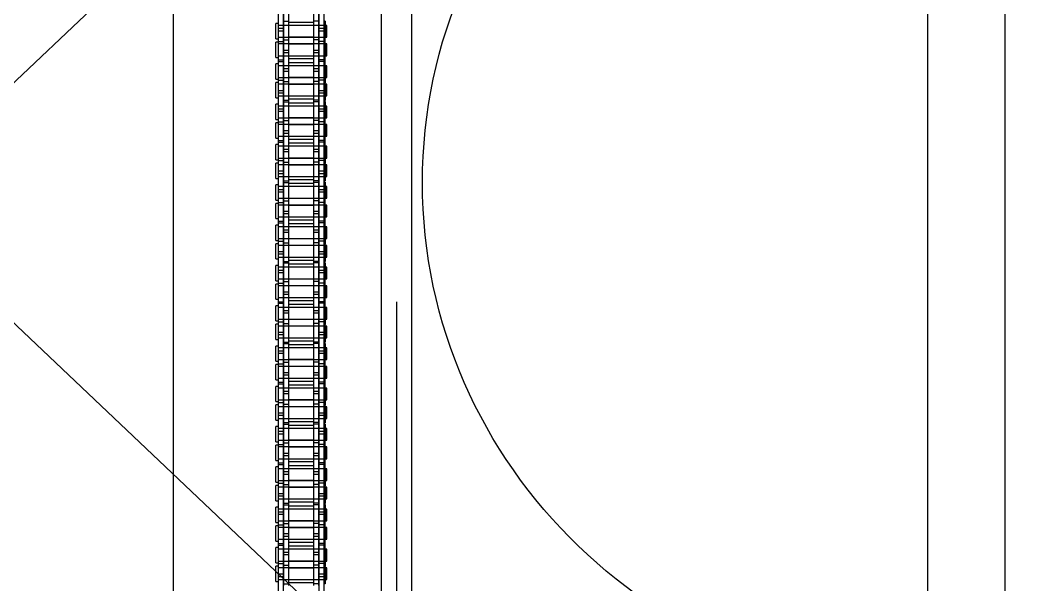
# Model space of a CAD drawing. Header units: metres. Extents: x 0 to 63075, y 0 to 44550.
# Drawn here: x 14481.5 to 14803, y 24988.3 to 25166.1 of the extents above; entities that cross this region are included whole.
import ezdxf

# ---------------------------------------------------------------- set-up
doc = ezdxf.new("R2010")
doc.units = ezdxf.units.M
doc.header["$LTSCALE"] = 75
doc.linetypes.add('HIDDEN2', pattern=[4.7625, 3.175, -1.5875])
for name, color, linetype in [('SDM', 7, 'Continuous'), ('SL1', 8, 'Continuous'), ('SL4', 4, 'Continuous'), ('ST1', 7, 'HIDDEN2')]:
    doc.layers.add(name, color=color, linetype=linetype)

# ---------------------------------------------------------------- blocks, each defined once
blk = doc.blocks.new('A$C29c634ac')
at = {"layer": 'SL1'}
for p, q in [((6507.86, 2784.47), (6507.86, 2084.47)), ((6507.86, 2784.45), (6507.86, 2084.45)), ((6532.16, 2784.47), (6532.16, 2084.47)), ((6532.16, 2784.45), (6532.16, 2084.45)), ((5890.01, 2165.22), (6469.99, 2715.22)), ((5890.01, 2715.22), (6470.01, 2165.22))]:
    blk.add_line(p, q, dxfattribs=at)
for centre, major_axis, start_param, end_param in [((6229.83, 2446.59), (0, 241.3), 5.448017, 7.853982), ((6236.39, 2446.59), (0, 182.55), 5.803236, 7.853982), ((6229.83, 2446.59), (0, -241.3), 4.712389, 7.118354), ((6236.39, 2446.59), (0, -182.55), 4.712389, 6.763135)]:
    blk.add_ellipse(centre, major_axis=major_axis, ratio=0.965926, start_param=start_param, end_param=end_param, dxfattribs=at)
blk.add_ellipse((6516.34, 2446.59), major_axis=(167.64, 0), ratio=0.965926, dxfattribs=at)
blk = doc.blocks.new('A$Ca53c419a')
at = {"layer": 'SL4'}
for p, q in [((215.01, 281.23), (1004.76, 281.23)), ((215, 215.76), (1004.76, 215.76)), ((1004.76, 206.23), (54.76, 206.23))]:
    blk.add_line(p, q, dxfattribs=at)
at = {"layer": 'ST1'}
for p, q in [((551.9, 248.16), (561, 248.16)), ((559.53, 249), (564.33, 249)), ((559.53, 249), (559.53, 248.34)), ((564.33, 248.34), (559.53, 248.34)), ((560.08, 248.34), (560.08, 233.84)), ((560.08, 248.16), (560.08, 246.64)), ((561, 248.16), (561.86, 248.16)), ((561, 246.64), (561, 248.16)), ((561.86, 248.16), (570.95, 248.16)), ((561.86, 248.16), (561.86, 246.64)), ((563.77, 233.84), (563.77, 248.34)), ((563.77, 246.64), (563.77, 248.16)), ((564.33, 248.34), (564.33, 249)), ((565.1, 248.16), (565.1, 246.64)), ((565.38, 249), (570.18, 249)), ((565.38, 249), (565.38, 248.34)), ((570.18, 248.34), (565.38, 248.34)), ((565.93, 248.34), (565.93, 233.84)), ((565.93, 248.16), (565.93, 246.64)), ((569.62, 233.84), (569.62, 248.34)), ((569.62, 246.64), (569.62, 248.16)), ((570.18, 248.34), (570.18, 249)), ((570.95, 248.16), (570.95, 246.64)), ((570.95, 248.16), (577.3, 248.16)), ((571.45, 248.16), (571.45, 246.64)), ((572.23, 249), (577.03, 249)), ((572.23, 249), (572.23, 248.34)), ((577.03, 248.34), (572.23, 248.34)), ((572.78, 248.34), (572.78, 233.84)), ((572.78, 248.16), (572.78, 246.64)), ((576.47, 233.84), (576.47, 248.34)), ((576.47, 246.64), (576.47, 248.16)), ((577.03, 248.34), (577.03, 249)), ((577.3, 248.16), (577.3, 246.64)), ((577.3, 248.16), (586.4, 248.16)), ((578.08, 249), (582.88, 249)), ((578.08, 249), (578.08, 248.34)), ((582.88, 248.34), (578.08, 248.34)), ((578.63, 248.34), (578.63, 233.84)), ((578.63, 248.16), (578.63, 246.64)), ((580.55, 246.64), (580.55, 248.16)), ((581.41, 248.16), (581.41, 246.64)), ((582.32, 233.84), (582.32, 248.34)), ((582.32, 246.64), (582.32, 248.16)), ((582.88, 248.34), (582.88, 249)), ((584.93, 249), (589.73, 249)), ((584.93, 249), (584.93, 248.34)), ((589.73, 248.34), (584.93, 248.34)), ((585.48, 248.34), (585.48, 233.84)), ((585.48, 248.16), (585.48, 246.64)), ((586.4, 248.16), (587.26, 248.16)), ((586.4, 246.64), (586.4, 248.16)), ((587.26, 248.16), (596.35, 248.16)), ((587.26, 248.16), (587.26, 246.64)), ((589.17, 233.84), (589.17, 248.34)), ((589.17, 246.64), (589.17, 248.16)), ((589.73, 248.34), (589.73, 249)), ((590.5, 248.16), (590.5, 246.64)), ((590.78, 249), (595.58, 249)), ((590.78, 249), (590.78, 248.34)), ((595.58, 248.34), (590.78, 248.34)), ((591.33, 248.34), (591.33, 233.84)), ((591.33, 248.16), (591.33, 246.64)), ((595.02, 233.84), (595.02, 248.34)), ((595.02, 246.64), (595.02, 248.16)), ((595.58, 248.34), (595.58, 249)), ((596.35, 248.16), (596.35, 246.64)), ((596.35, 248.16), (602.7, 248.16)), ((596.85, 248.16), (596.85, 246.64)), ((597.63, 249), (602.43, 249)), ((597.63, 249), (597.63, 248.34)), ((602.43, 248.34), (597.63, 248.34)), ((598.18, 248.34), (598.18, 233.84)), ((598.18, 248.16), (598.18, 246.64)), ((601.87, 233.84), (601.87, 248.34)), ((601.87, 246.64), (601.87, 248.16)), ((602.43, 248.34), (602.43, 249)), ((602.7, 248.16), (602.7, 246.64)), ((602.7, 248.16), (611.8, 248.16)), ((603.48, 249), (608.28, 249)), ((603.48, 249), (603.48, 248.34)), ((608.28, 248.34), (603.48, 248.34)), ((604.03, 248.34), (604.03, 233.84)), ((604.03, 248.16), (604.03, 246.64)), ((605.95, 246.64), (605.95, 248.16)), ((606.81, 248.16), (606.81, 246.64)), ((607.72, 233.84), (607.72, 248.34)), ((607.72, 246.64), (607.72, 248.16)), ((608.28, 248.34), (608.28, 249)), ((610.33, 249), (615.13, 249)), ((610.33, 249), (610.33, 248.34)), ((615.13, 248.34), (610.33, 248.34)), ((610.88, 248.34), (610.88, 233.84)), ((610.88, 248.16), (610.88, 246.64)), ((611.8, 248.16), (612.66, 248.16)), ((611.8, 246.64), (611.8, 248.16)), ((612.66, 248.16), (621.75, 248.16)), ((612.66, 248.16), (612.66, 246.64)), ((614.57, 233.84), (614.57, 248.34)), ((614.57, 246.64), (614.57, 248.16)), ((615.13, 248.34), (615.13, 249)), ((615.9, 248.16), (615.9, 246.64)), ((616.18, 249), (620.98, 249)), ((616.18, 249), (616.18, 248.34)), ((620.98, 248.34), (616.18, 248.34)), ((616.73, 248.34), (616.73, 233.84)), ((616.73, 248.16), (616.73, 246.64)), ((620.42, 233.84), (620.42, 248.34)), ((620.42, 246.64), (620.42, 248.16)), ((620.98, 248.34), (620.98, 249)), ((621.75, 248.16), (621.75, 246.64)), ((621.75, 248.16), (628.1, 248.16)), ((622.25, 248.16), (622.25, 246.64)), ((623.03, 249), (627.83, 249)), ((623.03, 249), (623.03, 248.34)), ((627.83, 248.34), (623.03, 248.34)), ((623.58, 248.34), (623.58, 233.84)), ((623.58, 248.16), (623.58, 246.64)), ((627.27, 233.84), (627.27, 248.34)), ((627.27, 246.64), (627.27, 248.16)), ((627.83, 248.34), (627.83, 249)), ((628.1, 248.16), (628.1, 246.64)), ((628.1, 248.16), (637.2, 248.16)), ((628.88, 249), (633.68, 249)), ((628.88, 249), (628.88, 248.34)), ((633.68, 248.34), (628.88, 248.34)), ((629.43, 248.34), (629.43, 233.84)), ((629.43, 248.16), (629.43, 246.64)), ((631.35, 246.64), (631.35, 248.16)), ((632.21, 248.16), (632.21, 246.64)), ((633.12, 233.84), (633.12, 248.34)), ((633.12, 246.64), (633.12, 248.16)), ((633.68, 248.34), (633.68, 249)), ((635.73, 249), (640.53, 249)), ((635.73, 249), (635.73, 248.34)), ((640.53, 248.34), (635.73, 248.34)), ((636.28, 248.34), (636.28, 233.84)), ((636.28, 248.16), (636.28, 246.64)), ((637.2, 248.16), (638.06, 248.16)), ((637.2, 246.64), (637.2, 248.16)), ((638.06, 248.16), (647.15, 248.16)), ((638.06, 248.16), (638.06, 246.64)), ((639.97, 233.84), (639.97, 248.34)), ((639.97, 246.64), (639.97, 248.16)), ((640.53, 248.34), (640.53, 249)), ((641.3, 248.16), (641.3, 246.64)), ((641.58, 249), (646.38, 249)), ((641.58, 249), (641.58, 248.34)), ((646.38, 248.34), (641.58, 248.34)), ((642.13, 248.34), (642.13, 233.84)), ((642.13, 248.16), (642.13, 246.64)), ((645.82, 233.84), (645.82, 248.34)), ((645.82, 246.64), (645.82, 248.16)), ((646.38, 248.34), (646.38, 249)), ((647.15, 248.16), (647.15, 246.64)), ((647.15, 248.16), (653.5, 248.16)), ((647.65, 248.16), (647.65, 246.64)), ((648.43, 249), (653.23, 249)), ((648.43, 249), (648.43, 248.34)), ((653.23, 248.34), (648.43, 248.34)), ((648.98, 248.34), (648.98, 233.84)), ((648.98, 248.16), (648.98, 246.64)), ((652.67, 233.84), (652.67, 248.34)), ((652.67, 246.64), (652.67, 248.16)), ((653.23, 248.34), (653.23, 249)), ((653.5, 248.16), (653.5, 246.64)), ((653.5, 248.16), (662.6, 248.16)), ((654.28, 249), (659.08, 249)), ((654.28, 249), (654.28, 248.34)), ((659.08, 248.34), (654.28, 248.34)), ((654.83, 248.34), (654.83, 233.84)), ((654.83, 248.16), (654.83, 246.64)), ((656.75, 246.64), (656.75, 248.16)), ((657.61, 248.16), (657.61, 246.64)), ((658.52, 233.84), (658.52, 248.34)), ((658.52, 246.64), (658.52, 248.16)), ((659.08, 248.34), (659.08, 249)), ((661.13, 249), (665.93, 249)), ((661.13, 249), (661.13, 248.34)), ((665.93, 248.34), (661.13, 248.34)), ((661.68, 248.34), (661.68, 233.84)), ((661.68, 248.16), (661.68, 246.64)), ((662.6, 248.16), (663.46, 248.16)), ((662.6, 246.64), (662.6, 248.16)), ((663.46, 248.16), (672.55, 248.16)), ((663.46, 248.16), (663.46, 246.64)), ((665.37, 233.84), (665.37, 248.34)), ((665.37, 246.64), (665.37, 248.16)), ((665.93, 248.34), (665.93, 249)), ((666.7, 248.16), (666.7, 246.64)), ((666.98, 249), (671.78, 249)), ((666.98, 249), (666.98, 248.34)), ((671.78, 248.34), (666.98, 248.34)), ((667.53, 248.34), (667.53, 233.84)), ((667.53, 248.16), (667.53, 246.64)), ((671.22, 233.84), (671.22, 248.34)), ((671.22, 246.64), (671.22, 248.16)), ((671.78, 248.34), (671.78, 249)), ((672.55, 248.16), (672.55, 246.64)), ((672.55, 248.16), (678.9, 248.16)), ((673.05, 248.16), (673.05, 246.64)), ((673.83, 249), (678.63, 249)), ((673.83, 249), (673.83, 248.34)), ((678.63, 248.34), (673.83, 248.34)), ((674.38, 248.34), (674.38, 233.84)), ((674.38, 248.16), (674.38, 246.64)), ((678.07, 233.84), (678.07, 248.34)), ((678.07, 246.64), (678.07, 248.16)), ((678.63, 248.34), (678.63, 249)), ((678.9, 248.16), (678.9, 246.64)), ((678.9, 248.16), (688, 248.16)), ((679.68, 249), (684.48, 249)), ((679.68, 249), (679.68, 248.34)), ((684.48, 248.34), (679.68, 248.34)), ((680.23, 248.34), (680.23, 233.84)), ((680.23, 248.16), (680.23, 246.64)), ((682.15, 246.64), (682.15, 248.16)), ((683.01, 248.16), (683.01, 246.64)), ((683.92, 233.84), (683.92, 248.34)), ((683.92, 246.64), (683.92, 248.16)), ((684.48, 248.34), (684.48, 249)), ((686.53, 249), (691.33, 249)), ((686.53, 249), (686.53, 248.34)), ((691.33, 248.34), (686.53, 248.34)), ((687.08, 248.34), (687.08, 233.84)), ((687.08, 248.16), (687.08, 246.64)), ((688, 248.16), (688.86, 248.16)), ((688, 246.64), (688, 248.16)), ((688.86, 248.16), (697.95, 248.16)), ((688.86, 248.16), (688.86, 246.64)), ((690.77, 233.84), (690.77, 248.34)), ((690.77, 246.64), (690.77, 248.16)), ((691.33, 248.34), (691.33, 249)), ((692.1, 248.16), (692.1, 246.64)), ((692.38, 249), (697.18, 249)), ((692.38, 249), (692.38, 248.34)), ((697.18, 248.34), (692.38, 248.34)), ((692.93, 248.34), (692.93, 233.84)), ((692.93, 248.16), (692.93, 246.64)), ((696.62, 233.84), (696.62, 248.34)), ((696.62, 246.64), (696.62, 248.16)), ((697.18, 248.34), (697.18, 249)), ((697.95, 248.16), (697.95, 246.64)), ((697.95, 248.16), (704.3, 248.16)), ((698.45, 248.16), (698.45, 246.64)), ((699.23, 249), (704.03, 249)), ((699.23, 249), (699.23, 248.34)), ((704.03, 248.34), (699.23, 248.34)), ((699.78, 248.34), (699.78, 233.84)), ((699.78, 248.16), (699.78, 246.64)), ((703.47, 233.84), (703.47, 248.34)), ((703.47, 246.64), (703.47, 248.16)), ((704.03, 248.34), (704.03, 249)), ((704.3, 248.16), (704.3, 246.64)), ((704.3, 248.16), (713.4, 248.16)), ((705.08, 249), (709.88, 249)), ((705.08, 249), (705.08, 248.34)), ((709.88, 248.34), (705.08, 248.34)), ((705.63, 248.34), (705.63, 233.84)), ((705.63, 248.16), (705.63, 246.64)), ((707.55, 246.64), (707.55, 248.16)), ((708.41, 248.16), (708.41, 246.64)), ((709.32, 233.84), (709.32, 248.34)), ((709.32, 246.64), (709.32, 248.16)), ((709.88, 248.34), (709.88, 249)), ((711.93, 249), (716.73, 249)), ((711.93, 249), (711.93, 248.34)), ((716.73, 248.34), (711.93, 248.34)), ((712.48, 248.34), (712.48, 233.84)), ((712.48, 248.16), (712.48, 246.64)), ((713.4, 248.16), (714.26, 248.16)), ((713.4, 246.64), (713.4, 248.16)), ((714.26, 248.16), (723.35, 248.16)), ((714.26, 248.16), (714.26, 246.64)), ((716.17, 233.84), (716.17, 248.34)), ((716.17, 246.64), (716.17, 248.16)), ((716.73, 248.34), (716.73, 249)), ((717.5, 248.16), (717.5, 246.64)), ((717.78, 249), (722.58, 249)), ((717.78, 249), (717.78, 248.34)), ((722.58, 248.34), (717.78, 248.34)), ((718.33, 248.34), (718.33, 233.84)), ((718.33, 248.16), (718.33, 246.64)), ((722.02, 233.84), (722.02, 248.34)), ((722.02, 246.64), (722.02, 248.16)), ((722.58, 248.34), (722.58, 249)), ((723.35, 248.16), (723.35, 246.64)), ((723.35, 248.16), (729.7, 248.16)), ((723.85, 248.16), (723.85, 246.64)), ((724.63, 249), (729.43, 249)), ((724.63, 249), (724.63, 248.34)), ((729.43, 248.34), (724.63, 248.34)), ((725.18, 248.34), (725.18, 233.84)), ((725.18, 248.16), (725.18, 246.64)), ((728.87, 233.84), (728.87, 248.34)), ((728.87, 246.64), (728.87, 248.16)), ((729.43, 248.34), (729.43, 249)), ((729.7, 248.16), (729.7, 246.64)), ((729.7, 248.16), (738.8, 248.16)), ((730.48, 249), (735.28, 249)), ((730.48, 249), (730.48, 248.34)), ((735.28, 248.34), (730.48, 248.34)), ((731.03, 248.34), (731.03, 233.84)), ((731.03, 248.16), (731.03, 246.64)), ((732.95, 246.64), (732.95, 248.16)), ((733.81, 248.16), (733.81, 246.64)), ((734.72, 233.84), (734.72, 248.34)), ((734.72, 246.64), (734.72, 248.16)), ((735.28, 248.34), (735.28, 249)), ((551.9, 246.64), (561, 246.64)), ((558.25, 246.48), (564.6, 246.48)), ((558.25, 244.96), (564.6, 244.96)), ((558.75, 246.48), (558.75, 244.96)), ((559.04, 237.03), (559.04, 244.96)), ((560.08, 246.48), (560.08, 244.96)), ((560.08, 244.96), (560.08, 237.03)), ((561, 246.64), (561.86, 246.64)), ((561.86, 246.64), (570.95, 246.64)), ((563.77, 244.96), (563.77, 246.48)), ((563.77, 237.03), (563.77, 244.96)), ((563.82, 244.96), (563.82, 237.03)), ((564.6, 246.48), (564.6, 244.96)), ((564.6, 246.48), (573.7, 246.48)), ((564.6, 244.96), (573.7, 244.96)), ((565.89, 237.03), (565.89, 244.96)), ((565.93, 246.48), (565.93, 244.96)), ((565.93, 244.96), (565.93, 237.03)), ((567.85, 244.96), (567.85, 246.48)), ((568.71, 246.48), (568.71, 244.96)), ((569.62, 244.96), (569.62, 246.48)), ((569.62, 237.03), (569.62, 244.96)), ((570.67, 244.96), (570.67, 237.03)), ((570.95, 246.64), (577.3, 246.64)), ((571.74, 237.03), (571.74, 244.96)), ((572.78, 246.48), (572.78, 244.96)), ((572.78, 244.96), (572.78, 237.03)), ((573.7, 246.48), (574.56, 246.48)), ((573.7, 244.96), (573.7, 246.48)), ((573.7, 244.96), (574.56, 244.96)), ((574.56, 246.48), (583.65, 246.48)), ((574.56, 246.48), (574.56, 244.96)), ((574.56, 244.96), (583.65, 244.96)), ((576.47, 244.96), (576.47, 246.48)), ((576.47, 237.03), (576.47, 244.96)), ((576.52, 244.96), (576.52, 237.03)), ((577.3, 246.64), (586.4, 246.64)), ((577.8, 246.48), (577.8, 244.96)), ((578.59, 237.03), (578.59, 244.96)), ((578.63, 246.48), (578.63, 244.96)), ((578.63, 244.96), (578.63, 237.03)), ((582.32, 244.96), (582.32, 246.48)), ((582.32, 237.03), (582.32, 244.96)), ((583.37, 244.96), (583.37, 237.03)), ((583.65, 246.48), (583.65, 244.96)), ((583.65, 246.48), (590, 246.48)), ((583.65, 244.96), (590, 244.96)), ((584.15, 246.48), (584.15, 244.96)), ((584.44, 237.03), (584.44, 244.96)), ((585.48, 246.48), (585.48, 244.96)), ((585.48, 244.96), (585.48, 237.03)), ((586.4, 246.64), (587.26, 246.64)), ((587.26, 246.64), (596.35, 246.64)), ((589.17, 244.96), (589.17, 246.48)), ((589.17, 237.03), (589.17, 244.96)), ((589.22, 244.96), (589.22, 237.03)), ((590, 246.48), (590, 244.96)), ((590, 246.48), (599.1, 246.48)), ((590, 244.96), (599.1, 244.96)), ((591.29, 237.03), (591.29, 244.96)), ((591.33, 246.48), (591.33, 244.96)), ((591.33, 244.96), (591.33, 237.03)), ((593.25, 244.96), (593.25, 246.48)), ((594.11, 246.48), (594.11, 244.96)), ((595.02, 244.96), (595.02, 246.48)), ((595.02, 237.03), (595.02, 244.96)), ((596.07, 244.96), (596.07, 237.03)), ((596.35, 246.64), (602.7, 246.64)), ((597.14, 237.03), (597.14, 244.96)), ((598.18, 246.48), (598.18, 244.96)), ((598.18, 244.96), (598.18, 237.03)), ((599.1, 246.48), (599.96, 246.48)), ((599.1, 244.96), (599.1, 246.48)), ((599.1, 244.96), (599.96, 244.96)), ((599.96, 246.48), (609.05, 246.48)), ((599.96, 246.48), (599.96, 244.96)), ((599.96, 244.96), (609.05, 244.96)), ((601.87, 244.96), (601.87, 246.48)), ((601.87, 237.03), (601.87, 244.96)), ((601.92, 244.96), (601.92, 237.03)), ((602.7, 246.64), (611.8, 246.64)), ((603.2, 246.48), (603.2, 244.96)), ((603.99, 237.03), (603.99, 244.96)), ((604.03, 246.48), (604.03, 244.96)), ((604.03, 244.96), (604.03, 237.03)), ((607.72, 244.96), (607.72, 246.48)), ((607.72, 237.03), (607.72, 244.96)), ((608.77, 244.96), (608.77, 237.03)), ((609.05, 246.48), (609.05, 244.96)), ((609.05, 246.48), (615.4, 246.48)), ((609.05, 244.96), (615.4, 244.96)), ((609.55, 246.48), (609.55, 244.96)), ((609.84, 237.03), (609.84, 244.96)), ((610.88, 246.48), (610.88, 244.96)), ((610.88, 244.96), (610.88, 237.03)), ((611.8, 246.64), (612.66, 246.64)), ((612.66, 246.64), (621.75, 246.64)), ((614.57, 244.96), (614.57, 246.48)), ((614.57, 237.03), (614.57, 244.96)), ((614.62, 244.96), (614.62, 237.03)), ((615.4, 246.48), (615.4, 244.96)), ((615.4, 246.48), (624.5, 246.48)), ((615.4, 244.96), (624.5, 244.96)), ((616.69, 237.03), (616.69, 244.96)), ((616.73, 246.48), (616.73, 244.96)), ((616.73, 244.96), (616.73, 237.03)), ((618.65, 244.96), (618.65, 246.48)), ((619.51, 246.48), (619.51, 244.96)), ((620.42, 244.96), (620.42, 246.48)), ((620.42, 237.03), (620.42, 244.96)), ((621.47, 244.96), (621.47, 237.03)), ((621.75, 246.64), (628.1, 246.64)), ((622.54, 237.03), (622.54, 244.96)), ((623.58, 246.48), (623.58, 244.96)), ((623.58, 244.96), (623.58, 237.03)), ((624.5, 246.48), (625.36, 246.48)), ((624.5, 244.96), (624.5, 246.48)), ((624.5, 244.96), (625.36, 244.96)), ((625.36, 246.48), (634.45, 246.48)), ((625.36, 246.48), (625.36, 244.96)), ((625.36, 244.96), (634.45, 244.96)), ((627.27, 244.96), (627.27, 246.48)), ((627.27, 237.03), (627.27, 244.96)), ((627.32, 244.96), (627.32, 237.03)), ((628.1, 246.64), (637.2, 246.64)), ((628.6, 246.48), (628.6, 244.96)), ((629.39, 237.03), (629.39, 244.96)), ((629.43, 246.48), (629.43, 244.96)), ((629.43, 244.96), (629.43, 237.03)), ((633.12, 244.96), (633.12, 246.48)), ((633.12, 237.03), (633.12, 244.96)), ((634.17, 244.96), (634.17, 237.03)), ((634.45, 246.48), (634.45, 244.96)), ((634.45, 246.48), (640.8, 246.48)), ((634.45, 244.96), (640.8, 244.96)), ((634.95, 246.48), (634.95, 244.96)), ((635.24, 237.03), (635.24, 244.96)), ((636.28, 246.48), (636.28, 244.96)), ((636.28, 244.96), (636.28, 237.03)), ((637.2, 246.64), (638.06, 246.64)), ((638.06, 246.64), (647.15, 246.64)), ((639.97, 244.96), (639.97, 246.48)), ((639.97, 237.03), (639.97, 244.96)), ((640.02, 244.96), (640.02, 237.03)), ((640.8, 246.48), (640.8, 244.96)), ((640.8, 246.48), (649.9, 246.48)), ((640.8, 244.96), (649.9, 244.96)), ((642.09, 237.03), (642.09, 244.96)), ((642.13, 246.48), (642.13, 244.96)), ((642.13, 244.96), (642.13, 237.03)), ((644.05, 244.96), (644.05, 246.48)), ((644.91, 246.48), (644.91, 244.96)), ((645.82, 244.96), (645.82, 246.48)), ((645.82, 237.03), (645.82, 244.96)), ((646.87, 244.96), (646.87, 237.03)), ((647.15, 246.64), (653.5, 246.64)), ((647.94, 237.03), (647.94, 244.96)), ((648.98, 246.48), (648.98, 244.96)), ((648.98, 244.96), (648.98, 237.03)), ((649.9, 246.48), (650.76, 246.48)), ((649.9, 244.96), (649.9, 246.48)), ((649.9, 244.96), (650.76, 244.96)), ((650.76, 246.48), (659.85, 246.48)), ((650.76, 246.48), (650.76, 244.96)), ((650.76, 244.96), (659.85, 244.96)), ((652.67, 244.96), (652.67, 246.48)), ((652.67, 237.03), (652.67, 244.96)), ((652.72, 244.96), (652.72, 237.03)), ((653.5, 246.64), (662.6, 246.64)), ((654, 246.48), (654, 244.96)), ((654.79, 237.03), (654.79, 244.96)), ((654.83, 246.48), (654.83, 244.96)), ((654.83, 244.96), (654.83, 237.03)), ((658.52, 244.96), (658.52, 246.48)), ((658.52, 237.03), (658.52, 244.96)), ((659.57, 244.96), (659.57, 237.03)), ((659.85, 246.48), (659.85, 244.96)), ((659.85, 246.48), (666.2, 246.48)), ((659.85, 244.96), (666.2, 244.96)), ((660.35, 246.48), (660.35, 244.96)), ((660.64, 237.03), (660.64, 244.96)), ((661.68, 246.48), (661.68, 244.96)), ((661.68, 244.96), (661.68, 237.03)), ((662.6, 246.64), (663.46, 246.64)), ((663.46, 246.64), (672.55, 246.64)), ((665.37, 244.96), (665.37, 246.48)), ((665.37, 237.03), (665.37, 244.96)), ((665.42, 244.96), (665.42, 237.03)), ((666.2, 246.48), (666.2, 244.96)), ((666.2, 246.48), (675.3, 246.48)), ((666.2, 244.96), (675.3, 244.96)), ((667.49, 237.03), (667.49, 244.96)), ((667.53, 246.48), (667.53, 244.96)), ((667.53, 244.96), (667.53, 237.03)), ((669.45, 244.96), (669.45, 246.48)), ((670.31, 246.48), (670.31, 244.96)), ((671.22, 244.96), (671.22, 246.48)), ((671.22, 237.03), (671.22, 244.96)), ((672.27, 244.96), (672.27, 237.03)), ((672.55, 246.64), (678.9, 246.64)), ((673.34, 237.03), (673.34, 244.96)), ((674.38, 246.48), (674.38, 244.96)), ((674.38, 244.96), (674.38, 237.03)), ((675.3, 246.48), (676.16, 246.48)), ((675.3, 244.96), (675.3, 246.48)), ((675.3, 244.96), (676.16, 244.96)), ((676.16, 246.48), (685.25, 246.48)), ((676.16, 246.48), (676.16, 244.96)), ((676.16, 244.96), (685.25, 244.96)), ((678.07, 244.96), (678.07, 246.48)), ((678.07, 237.03), (678.07, 244.96)), ((678.12, 244.96), (678.12, 237.03)), ((678.9, 246.64), (688, 246.64)), ((679.4, 246.48), (679.4, 244.96)), ((680.19, 237.03), (680.19, 244.96)), ((680.23, 246.48), (680.23, 244.96)), ((680.23, 244.96), (680.23, 237.03)), ((683.92, 244.96), (683.92, 246.48)), ((683.92, 237.03), (683.92, 244.96)), ((684.97, 244.96), (684.97, 237.03)), ((685.25, 246.48), (685.25, 244.96)), ((685.25, 246.48), (691.6, 246.48)), ((685.25, 244.96), (691.6, 244.96)), ((685.75, 246.48), (685.75, 244.96)), ((686.04, 237.03), (686.04, 244.96)), ((687.08, 246.48), (687.08, 244.96)), ((687.08, 244.96), (687.08, 237.03)), ((688, 246.64), (688.86, 246.64)), ((688.86, 246.64), (697.95, 246.64)), ((690.77, 244.96), (690.77, 246.48)), ((690.77, 237.03), (690.77, 244.96)), ((690.82, 244.96), (690.82, 237.03)), ((691.6, 246.48), (691.6, 244.96)), ((691.6, 246.48), (700.7, 246.48)), ((691.6, 244.96), (700.7, 244.96)), ((692.89, 237.03), (692.89, 244.96)), ((692.93, 246.48), (692.93, 244.96)), ((692.93, 244.96), (692.93, 237.03)), ((694.85, 244.96), (694.85, 246.48)), ((695.71, 246.48), (695.71, 244.96)), ((696.62, 244.96), (696.62, 246.48)), ((696.62, 237.03), (696.62, 244.96)), ((697.67, 244.96), (697.67, 237.03)), ((697.95, 246.64), (704.3, 246.64)), ((698.74, 237.03), (698.74, 244.96)), ((699.78, 246.48), (699.78, 244.96)), ((699.78, 244.96), (699.78, 237.03)), ((700.7, 246.48), (701.56, 246.48)), ((700.7, 244.96), (700.7, 246.48)), ((700.7, 244.96), (701.56, 244.96)), ((701.56, 246.48), (710.65, 246.48)), ((701.56, 246.48), (701.56, 244.96)), ((701.56, 244.96), (710.65, 244.96)), ((703.47, 244.96), (703.47, 246.48)), ((703.47, 237.03), (703.47, 244.96)), ((703.52, 244.96), (703.52, 237.03)), ((704.3, 246.64), (713.4, 246.64)), ((704.8, 246.48), (704.8, 244.96)), ((705.59, 237.03), (705.59, 244.96)), ((705.63, 246.48), (705.63, 244.96)), ((705.63, 244.96), (705.63, 237.03)), ((709.32, 244.96), (709.32, 246.48)), ((709.32, 237.03), (709.32, 244.96)), ((710.37, 244.96), (710.37, 237.03)), ((710.65, 246.48), (710.65, 244.96)), ((710.65, 246.48), (717, 246.48)), ((710.65, 244.96), (717, 244.96)), ((711.15, 246.48), (711.15, 244.96)), ((711.44, 237.03), (711.44, 244.96)), ((712.48, 246.48), (712.48, 244.96)), ((712.48, 244.96), (712.48, 237.03)), ((713.4, 246.64), (714.26, 246.64)), ((714.26, 246.64), (723.35, 246.64)), ((716.17, 244.96), (716.17, 246.48)), ((716.17, 237.03), (716.17, 244.96)), ((716.22, 244.96), (716.22, 237.03)), ((717, 246.48), (717, 244.96)), ((717, 246.48), (726.1, 246.48)), ((717, 244.96), (726.1, 244.96)), ((718.29, 237.03), (718.29, 244.96)), ((718.33, 246.48), (718.33, 244.96)), ((718.33, 244.96), (718.33, 237.03)), ((720.25, 244.96), (720.25, 246.48)), ((721.11, 246.48), (721.11, 244.96)), ((722.02, 244.96), (722.02, 246.48)), ((722.02, 237.03), (722.02, 244.96)), ((723.07, 244.96), (723.07, 237.03)), ((723.35, 246.64), (729.7, 246.64)), ((724.14, 237.03), (724.14, 244.96)), ((725.18, 246.48), (725.18, 244.96)), ((725.18, 244.96), (725.18, 237.03)), ((726.1, 246.48), (726.96, 246.48)), ((726.1, 244.96), (726.1, 246.48)), ((726.1, 244.96), (726.96, 244.96)), ((726.96, 246.48), (736.05, 246.48)), ((726.96, 246.48), (726.96, 244.96)), ((726.96, 244.96), (736.05, 244.96)), ((728.87, 244.96), (728.87, 246.48)), ((728.87, 237.03), (728.87, 244.96)), ((728.92, 244.96), (728.92, 237.03)), ((729.7, 246.64), (738.8, 246.64)), ((730.2, 246.48), (730.2, 244.96)), ((730.99, 237.03), (730.99, 244.96)), ((731.03, 246.48), (731.03, 244.96)), ((731.03, 244.96), (731.03, 237.03)), ((734.72, 244.96), (734.72, 246.48)), ((734.72, 237.03), (734.72, 244.96)), ((735.77, 244.96), (735.77, 237.03)), ((736.05, 246.48), (736.05, 244.96)), ((736.05, 246.48), (742.4, 246.48)), ((736.05, 244.96), (742.4, 244.96)), ((551.9, 235.36), (561, 235.36)), ((558.25, 237.03), (564.6, 237.03)), ((558.25, 235.51), (564.6, 235.51)), ((558.75, 235.51), (558.75, 237.03)), ((560.08, 237.03), (560.08, 235.51)), ((560.08, 235.36), (560.08, 233.84)), ((561, 235.36), (561.86, 235.36)), ((561, 233.84), (561, 235.36)), ((561.86, 235.36), (570.95, 235.36)), ((561.86, 235.36), (561.86, 233.84)), ((563.77, 235.51), (563.77, 237.03)), ((563.77, 233.84), (563.77, 235.36)), ((564.6, 235.51), (564.6, 237.03)), ((564.6, 237.03), (573.7, 237.03)), ((564.6, 235.51), (573.7, 235.51)), ((565.1, 233.84), (565.1, 235.36)), ((565.93, 237.03), (565.93, 235.51)), ((565.93, 235.36), (565.93, 233.51)), ((567.85, 235.51), (567.85, 237.03)), ((568.71, 237.03), (568.71, 235.51)), ((569.62, 235.51), (569.62, 237.03)), ((569.62, 233.84), (569.62, 235.36)), ((570.95, 233.84), (570.95, 235.36)), ((570.95, 235.36), (577.3, 235.36)), ((571.45, 233.84), (571.45, 235.36)), ((572.78, 237.03), (572.78, 235.51)), ((572.78, 235.36), (572.78, 233.84)), ((573.7, 237.03), (574.56, 237.03)), ((573.7, 235.51), (573.7, 237.03)), ((573.7, 235.51), (574.56, 235.51)), ((574.56, 237.03), (583.65, 237.03)), ((574.56, 237.03), (574.56, 235.51)), ((574.56, 235.51), (583.65, 235.51)), ((576.47, 235.51), (576.47, 237.03)), ((576.47, 233.51), (576.47, 235.36)), ((577.3, 233.84), (577.3, 235.36)), ((577.3, 235.36), (586.4, 235.36)), ((577.8, 235.51), (577.8, 237.03)), ((578.63, 237.03), (578.63, 235.51)), ((578.63, 235.36), (578.63, 233.84)), ((580.55, 233.84), (580.55, 235.36)), ((581.41, 235.36), (581.41, 233.84)), ((582.32, 235.51), (582.32, 237.03)), ((582.32, 233.84), (582.32, 235.36)), ((583.65, 235.51), (583.65, 237.03)), ((583.65, 237.03), (590, 237.03)), ((583.65, 235.51), (590, 235.51)), ((584.15, 235.51), (584.15, 237.03)), ((585.48, 237.03), (585.48, 235.51)), ((585.48, 235.36), (585.48, 233.84)), ((586.4, 235.36), (587.26, 235.36)), ((586.4, 233.84), (586.4, 235.36)), ((587.26, 235.36), (596.35, 235.36)), ((587.26, 235.36), (587.26, 233.84)), ((589.17, 235.51), (589.17, 237.03)), ((589.17, 233.84), (589.17, 235.36)), ((590, 235.51), (590, 237.03)), ((590, 237.03), (599.1, 237.03)), ((590, 235.51), (599.1, 235.51)), ((590.5, 233.84), (590.5, 235.36)), ((591.33, 237.03), (591.33, 235.51)), ((591.33, 235.36), (591.33, 233.51)), ((593.25, 235.51), (593.25, 237.03)), ((594.11, 237.03), (594.11, 235.51)), ((595.02, 235.51), (595.02, 237.03)), ((595.02, 233.84), (595.02, 235.36)), ((596.35, 233.84), (596.35, 235.36)), ((596.35, 235.36), (602.7, 235.36)), ((596.85, 233.84), (596.85, 235.36)), ((598.18, 237.03), (598.18, 235.51)), ((598.18, 235.36), (598.18, 233.84)), ((599.1, 237.03), (599.96, 237.03)), ((599.1, 235.51), (599.1, 237.03)), ((599.1, 235.51), (599.96, 235.51)), ((599.96, 237.03), (609.05, 237.03)), ((599.96, 237.03), (599.96, 235.51)), ((599.96, 235.51), (609.05, 235.51)), ((601.87, 235.51), (601.87, 237.03)), ((601.87, 233.51), (601.87, 235.36)), ((602.7, 233.84), (602.7, 235.36)), ((602.7, 235.36), (611.8, 235.36)), ((603.2, 235.51), (603.2, 237.03)), ((604.03, 237.03), (604.03, 235.51)), ((604.03, 235.36), (604.03, 233.84)), ((605.95, 233.84), (605.95, 235.36)), ((606.81, 235.36), (606.81, 233.84)), ((607.72, 235.51), (607.72, 237.03)), ((607.72, 233.84), (607.72, 235.36)), ((609.05, 235.51), (609.05, 237.03)), ((609.05, 237.03), (615.4, 237.03)), ((609.05, 235.51), (615.4, 235.51)), ((609.55, 235.51), (609.55, 237.03)), ((610.88, 237.03), (610.88, 235.51)), ((610.88, 235.36), (610.88, 233.84)), ((611.8, 235.36), (612.66, 235.36)), ((611.8, 233.84), (611.8, 235.36)), ((612.66, 235.36), (621.75, 235.36)), ((612.66, 235.36), (612.66, 233.84)), ((614.57, 235.51), (614.57, 237.03)), ((614.57, 233.84), (614.57, 235.36)), ((615.4, 235.51), (615.4, 237.03)), ((615.4, 237.03), (624.5, 237.03)), ((615.4, 235.51), (624.5, 235.51)), ((615.9, 233.84), (615.9, 235.36)), ((616.73, 237.03), (616.73, 235.51)), ((616.73, 235.36), (616.73, 233.51)), ((618.65, 235.51), (618.65, 237.03)), ((619.51, 237.03), (619.51, 235.51)), ((620.42, 235.51), (620.42, 237.03)), ((620.42, 233.84), (620.42, 235.36)), ((621.75, 233.84), (621.75, 235.36)), ((621.75, 235.36), (628.1, 235.36)), ((622.25, 233.84), (622.25, 235.36)), ((623.58, 237.03), (623.58, 235.51)), ((623.58, 235.36), (623.58, 233.84)), ((624.5, 237.03), (625.36, 237.03)), ((624.5, 235.51), (624.5, 237.03)), ((624.5, 235.51), (625.36, 235.51)), ((625.36, 237.03), (634.45, 237.03)), ((625.36, 237.03), (625.36, 235.51)), ((625.36, 235.51), (634.45, 235.51)), ((627.27, 235.51), (627.27, 237.03)), ((627.27, 233.51), (627.27, 235.36)), ((628.1, 233.84), (628.1, 235.36)), ((628.1, 235.36), (637.2, 235.36)), ((628.6, 235.51), (628.6, 237.03)), ((629.43, 237.03), (629.43, 235.51)), ((629.43, 235.36), (629.43, 233.84)), ((631.35, 233.84), (631.35, 235.36)), ((632.21, 235.36), (632.21, 233.84)), ((633.12, 235.51), (633.12, 237.03)), ((633.12, 233.84), (633.12, 235.36)), ((634.45, 235.51), (634.45, 237.03)), ((634.45, 237.03), (640.8, 237.03)), ((634.45, 235.51), (640.8, 235.51)), ((634.95, 235.51), (634.95, 237.03)), ((636.28, 237.03), (636.28, 235.51)), ((636.28, 235.36), (636.28, 233.84)), ((637.2, 235.36), (638.06, 235.36)), ((637.2, 233.84), (637.2, 235.36)), ((638.06, 235.36), (647.15, 235.36)), ((638.06, 235.36), (638.06, 233.84)), ((639.97, 235.51), (639.97, 237.03)), ((639.97, 233.84), (639.97, 235.36)), ((640.8, 235.51), (640.8, 237.03)), ((640.8, 237.03), (649.9, 237.03)), ((640.8, 235.51), (649.9, 235.51)), ((641.3, 233.84), (641.3, 235.36)), ((642.13, 237.03), (642.13, 235.51)), ((642.13, 235.36), (642.13, 233.51)), ((644.05, 235.51), (644.05, 237.03)), ((644.91, 237.03), (644.91, 235.51)), ((645.82, 235.51), (645.82, 237.03)), ((645.82, 233.84), (645.82, 235.36)), ((647.15, 233.84), (647.15, 235.36)), ((647.15, 235.36), (653.5, 235.36)), ((647.65, 233.84), (647.65, 235.36)), ((648.98, 237.03), (648.98, 235.51)), ((648.98, 235.36), (648.98, 233.84)), ((649.9, 237.03), (650.76, 237.03)), ((649.9, 235.51), (649.9, 237.03)), ((649.9, 235.51), (650.76, 235.51)), ((650.76, 237.03), (659.85, 237.03)), ((650.76, 237.03), (650.76, 235.51)), ((650.76, 235.51), (659.85, 235.51)), ((652.67, 235.51), (652.67, 237.03)), ((652.67, 233.51), (652.67, 235.36)), ((653.5, 233.84), (653.5, 235.36)), ((653.5, 235.36), (662.6, 235.36)), ((654, 235.51), (654, 237.03)), ((654.83, 237.03), (654.83, 235.51)), ((654.83, 235.36), (654.83, 233.84)), ((656.75, 233.84), (656.75, 235.36)), ((657.61, 235.36), (657.61, 233.84)), ((658.52, 235.51), (658.52, 237.03)), ((658.52, 233.84), (658.52, 235.36)), ((659.85, 235.51), (659.85, 237.03)), ((659.85, 237.03), (666.2, 237.03)), ((659.85, 235.51), (666.2, 235.51)), ((660.35, 235.51), (660.35, 237.03)), ((661.68, 237.03), (661.68, 235.51)), ((661.68, 235.36), (661.68, 233.84)), ((662.6, 235.36), (663.46, 235.36)), ((662.6, 233.84), (662.6, 235.36)), ((663.46, 235.36), (672.55, 235.36)), ((663.46, 235.36), (663.46, 233.84)), ((665.37, 235.51), (665.37, 237.03)), ((665.37, 233.84), (665.37, 235.36)), ((666.2, 235.51), (666.2, 237.03)), ((666.2, 237.03), (675.3, 237.03)), ((666.2, 235.51), (675.3, 235.51)), ((666.7, 233.84), (666.7, 235.36)), ((667.53, 237.03), (667.53, 235.51)), ((667.53, 235.36), (667.53, 233.51)), ((669.45, 235.51), (669.45, 237.03)), ((670.31, 237.03), (670.31, 235.51)), ((671.22, 235.51), (671.22, 237.03)), ((671.22, 233.84), (671.22, 235.36)), ((672.55, 233.84), (672.55, 235.36)), ((672.55, 235.36), (678.9, 235.36)), ((673.05, 233.84), (673.05, 235.36)), ((674.38, 237.03), (674.38, 235.51)), ((674.38, 235.36), (674.38, 233.84)), ((675.3, 237.03), (676.16, 237.03)), ((675.3, 235.51), (675.3, 237.03)), ((675.3, 235.51), (676.16, 235.51)), ((676.16, 237.03), (685.25, 237.03)), ((676.16, 237.03), (676.16, 235.51)), ((676.16, 235.51), (685.25, 235.51)), ((678.07, 235.51), (678.07, 237.03)), ((678.07, 233.51), (678.07, 235.36)), ((678.9, 233.84), (678.9, 235.36)), ((678.9, 235.36), (688, 235.36)), ((679.4, 235.51), (679.4, 237.03)), ((680.23, 237.03), (680.23, 235.51)), ((680.23, 235.36), (680.23, 233.84)), ((682.15, 233.84), (682.15, 235.36)), ((683.01, 235.36), (683.01, 233.84)), ((683.92, 235.51), (683.92, 237.03)), ((683.92, 233.84), (683.92, 235.36)), ((685.25, 235.51), (685.25, 237.03)), ((685.25, 237.03), (691.6, 237.03)), ((685.25, 235.51), (691.6, 235.51)), ((685.75, 235.51), (685.75, 237.03)), ((687.08, 237.03), (687.08, 235.51)), ((687.08, 235.36), (687.08, 233.84)), ((688, 235.36), (688.86, 235.36)), ((688, 233.84), (688, 235.36)), ((688.86, 235.36), (697.95, 235.36)), ((688.86, 235.36), (688.86, 233.84)), ((690.77, 235.51), (690.77, 237.03)), ((690.77, 233.84), (690.77, 235.36)), ((691.6, 235.51), (691.6, 237.03)), ((691.6, 237.03), (700.7, 237.03)), ((691.6, 235.51), (700.7, 235.51)), ((692.1, 233.84), (692.1, 235.36)), ((692.93, 237.03), (692.93, 235.51)), ((692.93, 235.36), (692.93, 233.51)), ((694.85, 235.51), (694.85, 237.03)), ((695.71, 237.03), (695.71, 235.51)), ((696.62, 235.51), (696.62, 237.03)), ((696.62, 233.84), (696.62, 235.36)), ((697.95, 233.84), (697.95, 235.36)), ((697.95, 235.36), (704.3, 235.36)), ((698.45, 233.84), (698.45, 235.36)), ((699.78, 237.03), (699.78, 235.51)), ((699.78, 235.36), (699.78, 233.84)), ((700.7, 237.03), (701.56, 237.03)), ((700.7, 235.51), (700.7, 237.03)), ((700.7, 235.51), (701.56, 235.51)), ((701.56, 237.03), (710.65, 237.03)), ((701.56, 237.03), (701.56, 235.51)), ((701.56, 235.51), (710.65, 235.51)), ((703.47, 235.51), (703.47, 237.03)), ((703.47, 233.51), (703.47, 235.36)), ((704.3, 233.84), (704.3, 235.36)), ((704.3, 235.36), (713.4, 235.36)), ((704.8, 235.51), (704.8, 237.03)), ((705.63, 237.03), (705.63, 235.51)), ((705.63, 235.36), (705.63, 233.84)), ((707.55, 233.84), (707.55, 235.36)), ((708.41, 235.36), (708.41, 233.84)), ((709.32, 235.51), (709.32, 237.03)), ((709.32, 233.84), (709.32, 235.36)), ((710.65, 235.51), (710.65, 237.03)), ((710.65, 237.03), (717, 237.03)), ((710.65, 235.51), (717, 235.51)), ((711.15, 235.51), (711.15, 237.03)), ((712.48, 237.03), (712.48, 235.51)), ((712.48, 235.36), (712.48, 233.84)), ((713.4, 235.36), (714.26, 235.36)), ((713.4, 233.84), (713.4, 235.36)), ((714.26, 235.36), (723.35, 235.36)), ((714.26, 235.36), (714.26, 233.84)), ((716.17, 235.51), (716.17, 237.03)), ((716.17, 233.84), (716.17, 235.36)), ((717, 235.51), (717, 237.03)), ((717, 237.03), (726.1, 237.03)), ((717, 235.51), (726.1, 235.51)), ((717.5, 233.84), (717.5, 235.36)), ((718.33, 237.03), (718.33, 235.51)), ((718.33, 235.36), (718.33, 233.51)), ((720.25, 235.51), (720.25, 237.03)), ((721.11, 237.03), (721.11, 235.51)), ((722.02, 235.51), (722.02, 237.03)), ((722.02, 233.84), (722.02, 235.36)), ((723.35, 233.84), (723.35, 235.36)), ((723.35, 235.36), (729.7, 235.36)), ((723.85, 233.84), (723.85, 235.36)), ((725.18, 237.03), (725.18, 235.51)), ((725.18, 235.36), (725.18, 233.84)), ((726.1, 237.03), (726.96, 237.03)), ((726.1, 235.51), (726.1, 237.03)), ((726.1, 235.51), (726.96, 235.51)), ((726.96, 237.03), (736.05, 237.03)), ((726.96, 237.03), (726.96, 235.51)), ((726.96, 235.51), (736.05, 235.51)), ((728.87, 235.51), (728.87, 237.03)), ((728.87, 233.51), (728.87, 235.36)), ((729.7, 233.84), (729.7, 235.36)), ((729.7, 235.36), (738.8, 235.36)), ((730.2, 235.51), (730.2, 237.03)), ((731.03, 237.03), (731.03, 235.51)), ((731.03, 235.36), (731.03, 233.84)), ((732.95, 233.84), (732.95, 235.36)), ((733.81, 235.36), (733.81, 233.84)), ((734.72, 235.51), (734.72, 237.03)), ((734.72, 233.84), (734.72, 235.36)), ((736.05, 235.51), (736.05, 237.03)), ((736.05, 237.03), (742.4, 237.03)), ((736.05, 235.51), (742.4, 235.51)), ((551.9, 233.84), (561, 233.84)), ((558.7, 233.51), (558.7, 233.84)), ((561.93, 233.51), (558.7, 233.51)), ((563.77, 233.47), (560.08, 233.47)), ((560.08, 233.47), (560.08, 233)), ((560.08, 233), (563.77, 233)), ((560.45, 233.84), (560.45, 233.47)), ((560.82, 233.51), (560.82, 233.84)), ((561, 233.84), (561.86, 233.84)), ((561.86, 233.84), (570.95, 233.84)), ((561.93, 233.51), (561.93, 233.84)), ((561.93, 233.51), (564.23, 233.51)), ((563.41, 233.47), (563.41, 233.84)), ((563.55, 233.51), (563.55, 233.84)), ((563.77, 233), (563.77, 233.47)), ((564.23, 233.84), (564.23, 233.51)), ((567.78, 233.51), (564.23, 233.51)), ((569.62, 233.47), (565.93, 233.47)), ((565.93, 233.47), (565.93, 233)), ((565.93, 233), (569.62, 233)), ((566.3, 233.84), (566.3, 233.47)), ((567.78, 233.51), (567.78, 233.84)), ((567.78, 233.51), (580.48, 233.51)), ((569.25, 233.47), (569.25, 233.84)), ((569.4, 233.51), (569.4, 233.84)), ((569.62, 233), (569.62, 233.47)), ((570.95, 233.84), (577.3, 233.84)), ((576.47, 233.47), (572.78, 233.47)), ((572.78, 233.47), (572.78, 233)), ((572.78, 233), (576.47, 233)), ((573.01, 233.51), (573.01, 233.84)), ((573.15, 233.84), (573.15, 233.47)), ((574.63, 233.51), (574.63, 233.84)), ((576.11, 233.47), (576.11, 233.84)), ((576.47, 233), (576.47, 233.47)), ((577.3, 233.84), (586.4, 233.84)), ((578.18, 233.51), (578.18, 233.84)), ((582.32, 233.47), (578.63, 233.47)), ((578.63, 233.47), (578.63, 233)), ((578.63, 233), (582.32, 233)), ((578.86, 233.51), (578.86, 233.84)), ((579, 233.84), (579, 233.47)), ((580.48, 233.51), (580.48, 233.84)), ((583.71, 233.51), (580.48, 233.51)), ((581.58, 233.51), (581.58, 233.84)), ((581.95, 233.47), (581.95, 233.84)), ((582.32, 233), (582.32, 233.47)), ((583.71, 233.51), (583.71, 233.84)), ((584.1, 233.51), (584.1, 233.84)), ((587.33, 233.51), (584.1, 233.51)), ((589.17, 233.47), (585.48, 233.47)), ((585.48, 233.47), (585.48, 233)), ((585.48, 233), (589.17, 233)), ((585.85, 233.84), (585.85, 233.47)), ((586.22, 233.51), (586.22, 233.84)), ((586.4, 233.84), (587.26, 233.84)), ((587.26, 233.84), (596.35, 233.84)), ((587.33, 233.51), (587.33, 233.84)), ((587.33, 233.51), (589.63, 233.51)), ((588.8, 233.47), (588.8, 233.84)), ((588.95, 233.51), (588.95, 233.84)), ((589.17, 233), (589.17, 233.47)), ((589.63, 233.84), (589.63, 233.51)), ((593.18, 233.51), (589.63, 233.51)), ((595.02, 233.47), (591.33, 233.47)), ((591.33, 233.47), (591.33, 233)), ((591.33, 233), (595.02, 233)), ((591.7, 233.84), (591.7, 233.47)), ((593.18, 233.51), (593.18, 233.84)), ((593.18, 233.51), (605.88, 233.51)), ((594.65, 233.47), (594.65, 233.84)), ((594.8, 233.51), (594.8, 233.84)), ((595.02, 233), (595.02, 233.47)), ((596.35, 233.84), (602.7, 233.84)), ((601.87, 233.47), (598.18, 233.47)), ((598.18, 233.47), (598.18, 233)), ((598.18, 233), (601.87, 233)), ((598.41, 233.51), (598.41, 233.84)), ((598.55, 233.84), (598.55, 233.47)), ((600.03, 233.51), (600.03, 233.84)), ((601.5, 233.47), (601.5, 233.84)), ((601.87, 233), (601.87, 233.47)), ((602.7, 233.84), (611.8, 233.84)), ((603.58, 233.51), (603.58, 233.84)), ((607.72, 233.47), (604.03, 233.47)), ((604.03, 233.47), (604.03, 233)), ((604.03, 233), (607.72, 233)), ((604.26, 233.51), (604.26, 233.84)), ((604.4, 233.84), (604.4, 233.47)), ((605.88, 233.51), (605.88, 233.84)), ((609.11, 233.51), (605.88, 233.51)), ((606.98, 233.51), (606.98, 233.84)), ((607.35, 233.47), (607.35, 233.84)), ((607.72, 233), (607.72, 233.47)), ((609.11, 233.51), (609.11, 233.84)), ((609.5, 233.51), (609.5, 233.84)), ((612.73, 233.51), (609.5, 233.51)), ((614.57, 233.47), (610.88, 233.47)), ((610.88, 233.47), (610.88, 233)), ((610.88, 233), (614.57, 233)), ((611.25, 233.84), (611.25, 233.47)), ((611.62, 233.51), (611.62, 233.84)), ((611.8, 233.84), (612.66, 233.84)), ((612.66, 233.84), (621.75, 233.84)), ((612.73, 233.51), (612.73, 233.84)), ((612.73, 233.51), (615.03, 233.51)), ((614.2, 233.47), (614.2, 233.84)), ((614.35, 233.51), (614.35, 233.84)), ((614.57, 233), (614.57, 233.47)), ((615.03, 233.84), (615.03, 233.51)), ((618.58, 233.51), (615.03, 233.51)), ((620.42, 233.47), (616.73, 233.47)), ((616.73, 233.47), (616.73, 233)), ((616.73, 233), (620.42, 233)), ((617.1, 233.84), (617.1, 233.47)), ((618.58, 233.51), (618.58, 233.84)), ((618.58, 233.51), (631.28, 233.51)), ((620.05, 233.47), (620.05, 233.84)), ((620.2, 233.51), (620.2, 233.84)), ((620.42, 233), (620.42, 233.47)), ((621.75, 233.84), (628.1, 233.84)), ((627.27, 233.47), (623.58, 233.47)), ((623.58, 233.47), (623.58, 233)), ((623.58, 233), (627.27, 233)), ((623.81, 233.51), (623.81, 233.84)), ((623.95, 233.84), (623.95, 233.47)), ((625.43, 233.51), (625.43, 233.84)), ((626.9, 233.47), (626.9, 233.84)), ((627.27, 233), (627.27, 233.47)), ((628.1, 233.84), (637.2, 233.84)), ((628.98, 233.51), (628.98, 233.84)), ((633.12, 233.47), (629.43, 233.47)), ((629.43, 233.47), (629.43, 233)), ((629.43, 233), (633.12, 233)), ((629.66, 233.51), (629.66, 233.84)), ((629.8, 233.84), (629.8, 233.47)), ((631.28, 233.51), (631.28, 233.84)), ((634.51, 233.51), (631.28, 233.51)), ((632.38, 233.51), (632.38, 233.84)), ((632.75, 233.47), (632.75, 233.84)), ((633.12, 233), (633.12, 233.47)), ((634.51, 233.51), (634.51, 233.84)), ((634.9, 233.51), (634.9, 233.84)), ((638.13, 233.51), (634.9, 233.51)), ((639.97, 233.47), (636.28, 233.47)), ((636.28, 233.47), (636.28, 233)), ((636.28, 233), (639.97, 233)), ((636.65, 233.84), (636.65, 233.47)), ((637.02, 233.51), (637.02, 233.84)), ((637.2, 233.84), (638.06, 233.84)), ((638.06, 233.84), (647.15, 233.84)), ((638.13, 233.51), (638.13, 233.84)), ((638.13, 233.51), (640.43, 233.51)), ((639.6, 233.47), (639.6, 233.84)), ((639.75, 233.51), (639.75, 233.84)), ((639.97, 233), (639.97, 233.47)), ((640.43, 233.84), (640.43, 233.51)), ((643.98, 233.51), (640.43, 233.51)), ((645.82, 233.47), (642.13, 233.47)), ((642.13, 233.47), (642.13, 233)), ((642.13, 233), (645.82, 233)), ((642.5, 233.84), (642.5, 233.47)), ((643.98, 233.51), (643.98, 233.84)), ((643.98, 233.51), (656.68, 233.51)), ((645.45, 233.47), (645.45, 233.84)), ((645.6, 233.51), (645.6, 233.84)), ((645.82, 233), (645.82, 233.47)), ((647.15, 233.84), (653.5, 233.84)), ((652.67, 233.47), (648.98, 233.47)), ((648.98, 233.47), (648.98, 233)), ((648.98, 233), (652.67, 233)), ((649.21, 233.51), (649.21, 233.84)), ((649.35, 233.84), (649.35, 233.47)), ((650.83, 233.51), (650.83, 233.84)), ((652.3, 233.47), (652.3, 233.84)), ((652.67, 233), (652.67, 233.47)), ((653.5, 233.84), (662.6, 233.84)), ((654.38, 233.51), (654.38, 233.84)), ((658.52, 233.47), (654.83, 233.47)), ((654.83, 233.47), (654.83, 233)), ((654.83, 233), (658.52, 233)), ((655.06, 233.51), (655.06, 233.84)), ((655.2, 233.84), (655.2, 233.47)), ((656.68, 233.51), (656.68, 233.84)), ((659.91, 233.51), (656.68, 233.51)), ((657.78, 233.51), (657.78, 233.84)), ((658.15, 233.47), (658.15, 233.84)), ((658.52, 233), (658.52, 233.47)), ((659.91, 233.51), (659.91, 233.84)), ((660.3, 233.51), (660.3, 233.84)), ((663.53, 233.51), (660.3, 233.51)), ((665.37, 233.47), (661.68, 233.47)), ((661.68, 233.47), (661.68, 233)), ((661.68, 233), (665.37, 233)), ((662.05, 233.84), (662.05, 233.47)), ((662.42, 233.51), (662.42, 233.84)), ((662.6, 233.84), (663.46, 233.84)), ((663.46, 233.84), (672.55, 233.84)), ((663.53, 233.51), (663.53, 233.84)), ((663.53, 233.51), (665.83, 233.51)), ((665, 233.47), (665, 233.84)), ((665.15, 233.51), (665.15, 233.84)), ((665.37, 233), (665.37, 233.47)), ((665.83, 233.84), (665.83, 233.51)), ((669.38, 233.51), (665.83, 233.51)), ((671.22, 233.47), (667.53, 233.47)), ((667.53, 233.47), (667.53, 233)), ((667.53, 233), (671.22, 233)), ((667.9, 233.84), (667.9, 233.47)), ((669.38, 233.51), (669.38, 233.84)), ((669.38, 233.51), (682.08, 233.51)), ((670.85, 233.47), (670.85, 233.84)), ((671, 233.51), (671, 233.84)), ((671.22, 233), (671.22, 233.47)), ((672.55, 233.84), (678.9, 233.84)), ((678.07, 233.47), (674.38, 233.47)), ((674.38, 233.47), (674.38, 233)), ((674.38, 233), (678.07, 233)), ((674.61, 233.51), (674.61, 233.84)), ((674.75, 233.84), (674.75, 233.47)), ((676.23, 233.51), (676.23, 233.84)), ((677.7, 233.47), (677.7, 233.84)), ((678.07, 233), (678.07, 233.47)), ((678.9, 233.84), (688, 233.84)), ((679.78, 233.51), (679.78, 233.84)), ((683.92, 233.47), (680.23, 233.47)), ((680.23, 233.47), (680.23, 233)), ((680.23, 233), (683.92, 233)), ((680.46, 233.51), (680.46, 233.84)), ((680.6, 233.84), (680.6, 233.47)), ((682.08, 233.51), (682.08, 233.84)), ((685.31, 233.51), (682.08, 233.51)), ((683.18, 233.51), (683.18, 233.84)), ((683.55, 233.47), (683.55, 233.84)), ((683.92, 233), (683.92, 233.47)), ((685.31, 233.51), (685.31, 233.84)), ((685.7, 233.51), (685.7, 233.84)), ((688.93, 233.51), (685.7, 233.51)), ((690.77, 233.47), (687.08, 233.47)), ((687.08, 233.47), (687.08, 233)), ((687.08, 233), (690.77, 233)), ((687.45, 233.84), (687.45, 233.47)), ((687.82, 233.51), (687.82, 233.84)), ((688, 233.84), (688.86, 233.84)), ((688.86, 233.84), (697.95, 233.84)), ((688.93, 233.51), (688.93, 233.84)), ((688.93, 233.51), (691.23, 233.51)), ((690.4, 233.47), (690.4, 233.84)), ((690.55, 233.51), (690.55, 233.84)), ((690.77, 233), (690.77, 233.47)), ((691.23, 233.84), (691.23, 233.51)), ((694.78, 233.51), (691.23, 233.51)), ((696.62, 233.47), (692.93, 233.47)), ((692.93, 233.47), (692.93, 233)), ((692.93, 233), (696.62, 233)), ((693.3, 233.84), (693.3, 233.47)), ((694.78, 233.51), (694.78, 233.84)), ((694.78, 233.51), (707.48, 233.51)), ((696.25, 233.47), (696.25, 233.84)), ((696.4, 233.51), (696.4, 233.84)), ((696.62, 233), (696.62, 233.47)), ((697.95, 233.84), (704.3, 233.84)), ((703.47, 233.47), (699.78, 233.47)), ((699.78, 233.47), (699.78, 233)), ((699.78, 233), (703.47, 233)), ((700.01, 233.51), (700.01, 233.84)), ((700.15, 233.84), (700.15, 233.47)), ((701.63, 233.51), (701.63, 233.84)), ((703.1, 233.47), (703.1, 233.84)), ((703.47, 233), (703.47, 233.47)), ((704.3, 233.84), (713.4, 233.84)), ((705.18, 233.51), (705.18, 233.84)), ((709.32, 233.47), (705.63, 233.47)), ((705.63, 233.47), (705.63, 233)), ((705.63, 233), (709.32, 233)), ((705.86, 233.51), (705.86, 233.84)), ((706, 233.84), (706, 233.47)), ((707.48, 233.51), (707.48, 233.84)), ((710.71, 233.51), (707.48, 233.51)), ((708.58, 233.51), (708.58, 233.84)), ((708.95, 233.47), (708.95, 233.84)), ((709.32, 233), (709.32, 233.47)), ((710.71, 233.51), (710.71, 233.84)), ((711.1, 233.51), (711.1, 233.84)), ((714.33, 233.51), (711.1, 233.51)), ((716.17, 233.47), (712.48, 233.47)), ((712.48, 233.47), (712.48, 233)), ((712.48, 233), (716.17, 233)), ((712.85, 233.84), (712.85, 233.47)), ((713.22, 233.51), (713.22, 233.84)), ((713.4, 233.84), (714.26, 233.84)), ((714.26, 233.84), (723.35, 233.84)), ((714.33, 233.51), (714.33, 233.84)), ((714.33, 233.51), (716.63, 233.51)), ((715.8, 233.47), (715.8, 233.84)), ((715.95, 233.51), (715.95, 233.84)), ((716.17, 233), (716.17, 233.47)), ((716.63, 233.84), (716.63, 233.51)), ((720.18, 233.51), (716.63, 233.51)), ((722.02, 233.47), (718.33, 233.47)), ((718.33, 233.47), (718.33, 233)), ((718.33, 233), (722.02, 233)), ((718.7, 233.84), (718.7, 233.47)), ((720.18, 233.51), (720.18, 233.84)), ((720.18, 233.51), (732.88, 233.51)), ((721.65, 233.47), (721.65, 233.84)), ((721.8, 233.51), (721.8, 233.84)), ((722.02, 233), (722.02, 233.47)), ((723.35, 233.84), (729.7, 233.84)), ((728.87, 233.47), (725.18, 233.47)), ((725.18, 233.47), (725.18, 233)), ((725.18, 233), (728.87, 233)), ((725.41, 233.51), (725.41, 233.84)), ((725.55, 233.84), (725.55, 233.47)), ((727.03, 233.51), (727.03, 233.84)), ((728.5, 233.47), (728.5, 233.84)), ((728.87, 233), (728.87, 233.47)), ((729.7, 233.84), (738.8, 233.84)), ((730.58, 233.51), (730.58, 233.84)), ((734.72, 233.47), (731.03, 233.47)), ((731.03, 233.47), (731.03, 233)), ((731.03, 233), (734.72, 233)), ((731.26, 233.51), (731.26, 233.84)), ((731.4, 233.84), (731.4, 233.47)), ((732.88, 233.51), (732.88, 233.84)), ((736.11, 233.51), (732.88, 233.51)), ((733.98, 233.51), (733.98, 233.84)), ((734.35, 233.47), (734.35, 233.84)), ((734.72, 233), (734.72, 233.47)), ((736.11, 233.51), (736.11, 233.84)), ((215, 215.76), (1004.76, 215.76)), ((1004.76, 211), (4.76, 211))]:
    blk.add_line(p, q, dxfattribs=at)

msp = doc.modelspace()

# ---------------------------------------------------------------- block references
at = {"layer": 'SDM'}
msp.add_blockref('A$C29c634ac', (8259.51, 22668.36), dxfattribs=at)
at = {"layer": 'SDM', "rotation": 90}
msp.add_blockref('A$Ca53c419a', (14811.03, 24429.77), dxfattribs=at)

doc.saveas('drawing.dxf')
